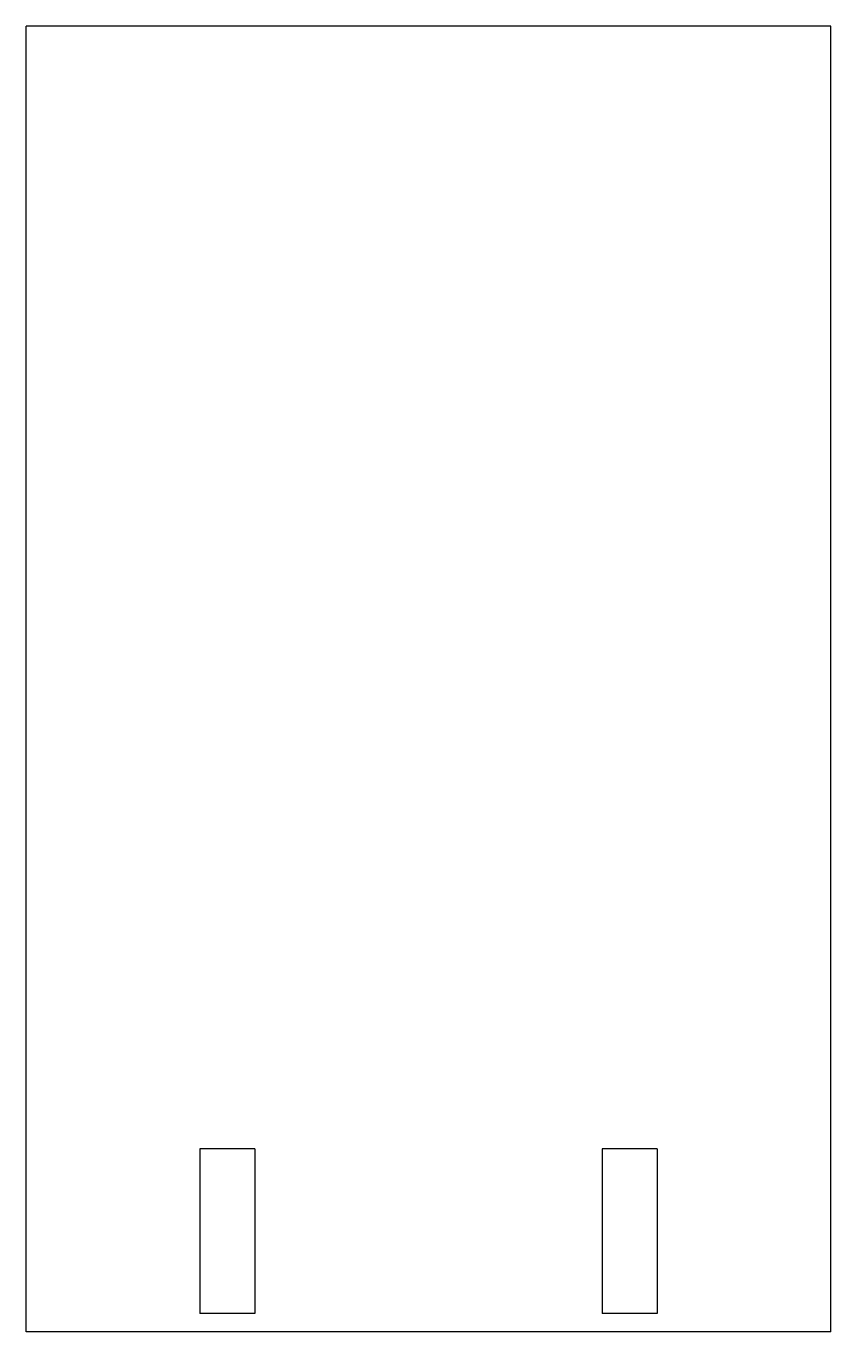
# Model space of a CAD drawing. Header units: millimetres. Extents: x 0 to 44, y 0 to 71.4.
import ezdxf

# ---------------------------------------------------------------- set-up
doc = ezdxf.new("R2010")
doc.units = ezdxf.units.MM

msp = doc.modelspace()

# ---------------------------------------------------------------- linework, layer by layer
for p, q in [((0, 0, 5), (0, 71.39, 5)), ((44, 71.39, 5), (0, 71.39, 5)), ((44, 0, 5), (44, 71.39, 5)), ((12.5, 10, 5), (9.5, 10, 5)), ((9.5, 10, 5), (9.5, 1, 5)), ((12.5, 10, 5), (12.5, 1, 5)), ((34.5, 10, 5), (31.5, 10, 5)), ((31.5, 10, 5), (31.5, 1, 5)), ((34.5, 10, 5), (34.5, 1, 5)), ((12.5, 1, 5), (9.5, 1, 5)), ((34.5, 1, 5), (31.5, 1, 5)), ((44, 0, 5), (0, 0, 5))]:
    msp.add_line(p, q)

doc.saveas('drawing.dxf')
